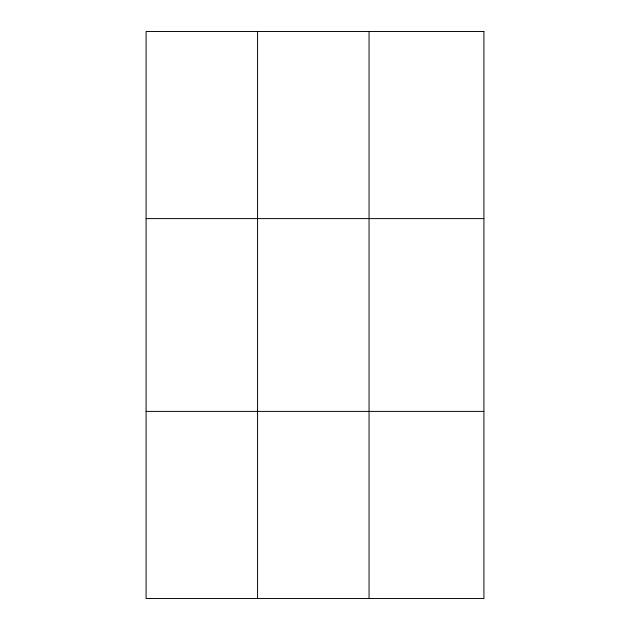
<?xml version="1.0" encoding="UTF-8"?>
<svg xmlns="http://www.w3.org/2000/svg" width="630" height="630" viewBox="0 0 630 630"><rect width="100%" height="100%" fill="white"/><g stroke="black" fill="none" stroke-linecap="round" stroke-linejoin="round"><path stroke-width="0.94" d="M257.568 598.5L257.568 31.5M369.054 598.5L369.054 31.5M146.089 218.61L483.911 218.61M146.089 411.39L483.911 411.39M483.911 31.5L483.911 598.5L146.089 598.5L146.089 31.5L483.911 31.5"/></g></svg>
